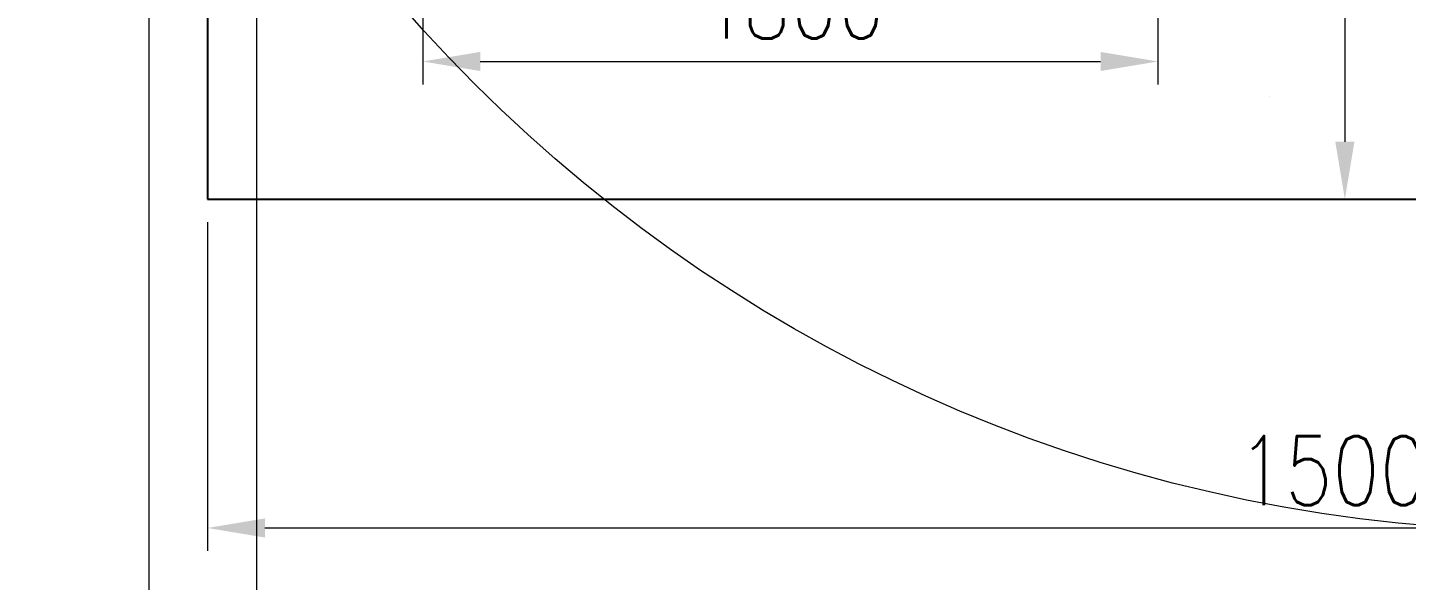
# Model space of a CAD drawing. Header units: inches. Extents: x 702888 to 852715, y 9845 to 271320.
# Drawn here: x 778419 to 787422, y 243549 to 247160 of the extents above; entities that cross this region are included whole.
import ezdxf

# ---------------------------------------------------------------- set-up
doc = ezdxf.new("R2010")
doc.units = ezdxf.units.IN
doc.header["$MEASUREMENT"] = 0
doc.header["$PDMODE"] = 34
doc.layers.get('0').update_dxf_attribs({"lineweight": 5})
doc.layers.get('Defpoints').update_dxf_attribs({"lineweight": 5})
for name, color, linetype, lineweight in [('AM_5', 3, 'Continuous', 15), ('chain', 2, 'Continuous', 5), ('SHOP LAYOUT', 8, 'Continuous', 5)]:
    doc.layers.add(name, color=color, linetype=linetype, lineweight=lineweight)
doc.layers.add('stru pipe', color=120, linetype='Continuous')
doc.styles.add('s', font='simplex.shx', dxfattribs={"width": 0.8})
doc.dimstyles.new('mahesh$0', dxfattribs={"dimscale": 150, "dimtxt": 3, "dimasz": 2.5, "dimexe": 1, "dimexo": 1, "dimgap": 1, "dimtad": 1, "dimdec": 1, "dimzin": 12, "dimtxsty": 's', "dimcen": 2.5, "dimclrd": 1, "dimclre": 1, "dimclrt": 1, "dimadec": 0, "dimazin": 3, "dimtfac": 1, "dimtdec": 1, "dimtmove": 0, "dimatfit": 3, "dimfxl": 1, "dimlwd": 13, "dimlwe": 13, "dimarcsym": 0})

# ---------------------------------------------------------------- blocks, each defined once
blk = doc.blocks.new('*D418')
at = {"layer": 'AM_5', "color": 1, "lineweight": 13, "transparency": 16777216}
for p, q in [((74324.6, 26720.6), (75544.9, 26720.6)), ((75394.9, 26345.6), (75394.9, 11469)), ((75318.1, 11094), (75244.9, 11094))]:
    blk.add_line(p, q, dxfattribs=at)
at = {"layer": 'AM_5', "color": 1, "transparency": 16777216}
for points in [[(75332.4, 26345.6), (75457.4, 26345.6), (75394.9, 26720.6)], [(75332.4, 11469), (75457.4, 11469), (75394.9, 11094)]]:
    blk.add_solid(points, dxfattribs=at)
at = {"layer": 'Defpoints', "color": 0, "transparency": 16777216}
for p in [(74174.6, 26720.6), (75394.9, 11094), (75468.1, 11094)]:
    blk.add_point(p, dxfattribs=at)
at = {"layer": 'AM_5', "color": 1, "transparency": 16777216, "insert": (74977.1, 18907.3), "char_height": 450, "attachment_point": 5, "rotation": 90, "style": 's'}
blk.add_mtext('15626,6', dxfattribs=at)
blk = doc.blocks.new('*D419')
at = {"layer": 'AM_5', "color": 1, "lineweight": 13, "transparency": 16777216}
for p, q in [((69374.6, 13410.1), (69374.6, 11843.1)), ((74174.6, 13410.1), (74174.6, 11843.1)), ((69749.6, 11993.1), (73799.6, 11993.1))]:
    blk.add_line(p, q, dxfattribs=at)
at = {"layer": 'AM_5', "color": 1, "transparency": 16777216}
for points in [[(69749.6, 12055.6), (69749.6, 11930.6), (69374.6, 11993.1)], [(73799.6, 12055.6), (73799.6, 11930.6), (74174.6, 11993.1)]]:
    blk.add_solid(points, dxfattribs=at)
at = {"layer": 'Defpoints', "color": 0, "transparency": 16777216}
for p in [(69374.6, 13560.1), (74174.6, 13560.1), (74174.6, 11993.1)]:
    blk.add_point(p, dxfattribs=at)
at = {"layer": 'AM_5', "color": 1, "transparency": 16777216, "insert": (71774.6, 12368.1), "char_height": 450, "attachment_point": 5, "style": 's'}
blk.add_mtext('4800', dxfattribs=at)
blk = doc.blocks.new('*D422')
at = {"layer": 'AM_5', "color": 1, "lineweight": 13, "transparency": 16777216}
for p, q in [((67968.1, 10944), (67968.1, 8796.3)), ((82968.1, 10944), (82968.1, 8796.3)), ((68343.1, 8946.3), (82593.1, 8946.3))]:
    blk.add_line(p, q, dxfattribs=at)
at = {"layer": 'AM_5', "color": 1, "transparency": 16777216}
for points in [[(68343.1, 9008.8), (68343.1, 8883.8), (67968.1, 8946.3)], [(82593.1, 9008.8), (82593.1, 8883.8), (82968.1, 8946.3)]]:
    blk.add_solid(points, dxfattribs=at)
at = {"layer": 'Defpoints', "color": 0, "transparency": 16777216}
for p in [(67968.1, 11094), (82968.1, 11094), (82968.1, 8946.3)]:
    blk.add_point(p, dxfattribs=at)
at = {"layer": 'AM_5', "color": 1, "transparency": 16777216, "insert": (75468.1, 9321.3), "char_height": 450, "attachment_point": 5, "style": 's'}
blk.add_mtext('15000', dxfattribs=at)
blk = doc.blocks.new('A$C76b9bb42')
blk.add_line((67968.1101, 11262.6967), (67968.1101, 18293.9888))
blk.add_lwpolyline([(68287.5667, 27106.1859), (68287.5667, 4533.1859), (67587.5667, 4533.1859), (67587.5667, 27106.1859)], close=True)
at = {"layer": 'SHOP LAYOUT'}
blk.add_line((74902.8811, 11761.3364), (74901.8811, 11762.3364), dxfattribs=at)
at = {"layer": 'stru pipe'}
blk.add_lwpolyline([(67968.1101, 11093.9888), (82968.1101, 11093.9888), (82968.1101, 18293.9888), (67968.1101, 18293.9888)], close=True, dxfattribs=at)
at = {"layer": 'AM_5'}
dim = blk.add_linear_dim(base=(75394.9106, 11093.9888), p1=(74174.5672, 26720.6253), p2=(75468.1101, 11093.9888), angle=90, dimstyle='mahesh$0', override={"dimfxl": 0.35}, dxfattribs=at)
dim.commit()
dim.dimension.update_dxf_attribs({"geometry": '*D418', "text_midpoint": (74977.0534, 18907.3071)})
for base, p1, p2, picture, middle in [((74174.5672, 11993.1021), (69374.5672, 13560.1254), (74174.5672, 13560.1254), '*D419', (71774.5672, 12368.1021)), ((82968.1101, 8946.3047), (67968.1101, 11093.9888), (82968.1101, 11093.9888), '*D422', (75468.1101, 9321.3047))]:
    dim = blk.add_linear_dim(base=base, p1=p1, p2=p2, dimstyle='mahesh$0', override={"dimfxl": 0.35}, dxfattribs=at)
    dim.commit()
    dim.dimension.update_dxf_attribs({"geometry": picture, "text_midpoint": middle})

msp = doc.modelspace()

# ---------------------------------------------------------------- linework, layer by layer
msp.add_circle((788386.798, 253839.31), 9967.954)

# ---------------------------------------------------------------- block references
at = {"layer": 'chain', "color": 1}
msp.add_blockref('A$C76b9bb42', (711625.145, 234945.321), dxfattribs=at)

doc.saveas('drawing.dxf')
